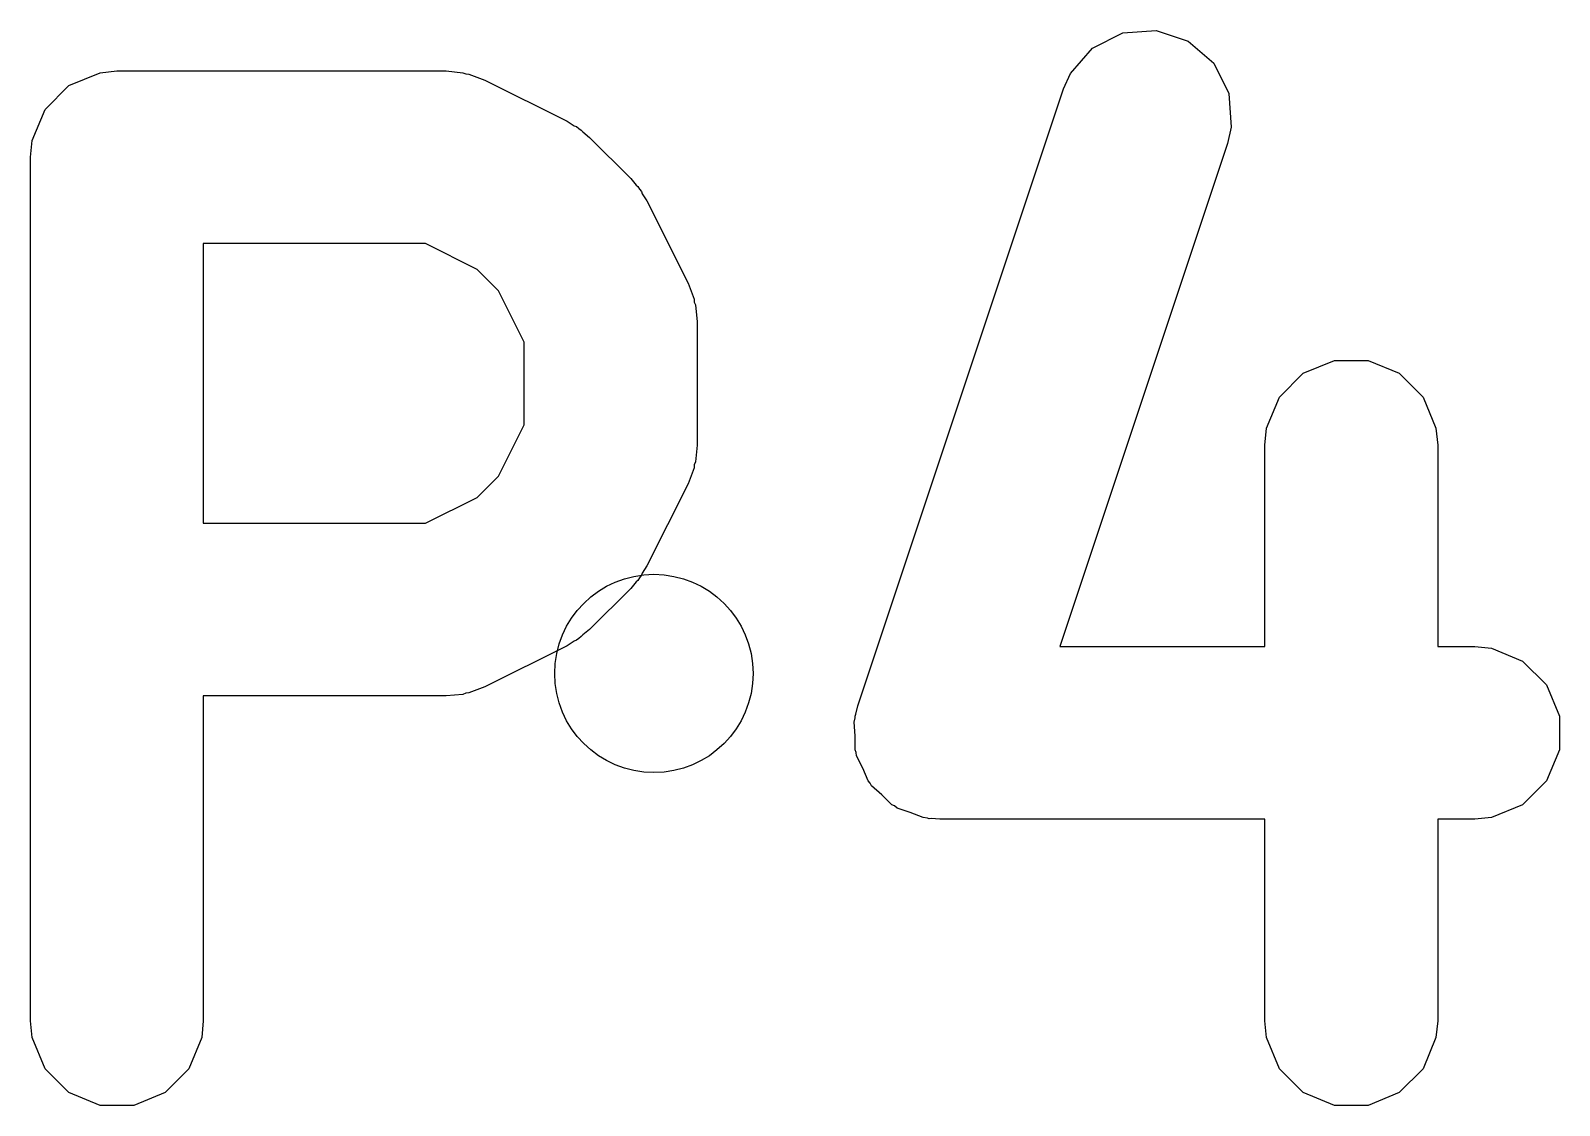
# Model space of a CAD drawing. Extents: x -4.27 to -3.21, y 5.41 to 6.94.
# Drawn here: x -3.4183 to -3.3121, y 6.745 to 6.8197 of the extents above; entities that cross this region are included whole.
import ezdxf

# ---------------------------------------------------------------- set-up
doc = ezdxf.new("R2010")
doc.units = 0
doc.header["$MEASUREMENT"] = 0
doc.layers.add('BLACK', color=7, linetype='CONTINUOUS')

msp = doc.modelspace()

# ---------------------------------------------------------------- linework, layer by layer
at = {"layer": 'BLACK', "linetype": 'CONTINUOUS'}
for p, q in [((-3.34454, 6.81846), (-3.34244, 6.81951)), ((-3.34244, 6.81951), (-3.34011, 6.81968)), ((-3.34011, 6.81968), (-3.33789, 6.81894)), ((-3.34607, 6.8167), (-3.34454, 6.81846)), ((-3.33789, 6.81894), (-3.33612, 6.8174)), ((-3.33612, 6.8174), (-3.33507, 6.81531)), ((-3.41562, 6.81586), (-3.41346, 6.81675)), ((-3.41346, 6.81675), (-3.41229, 6.81687)), ((-3.41229, 6.81687), (-3.38943, 6.81687)), ((-3.38943, 6.81687), (-3.38826, 6.81675)), ((-3.38826, 6.81675), (-3.38806, 6.81667)), ((-3.38806, 6.81667), (-3.38784, 6.81665)), ((-3.38784, 6.81665), (-3.38675, 6.81623)), ((-3.38675, 6.81623), (-3.38103, 6.81338)), ((-3.34655, 6.81562), (-3.34607, 6.8167)), ((-3.41727, 6.8142), (-3.41562, 6.81586)), ((-3.36083, 6.77276), (-3.34655, 6.81562)), ((-3.33507, 6.81531), (-3.3349, 6.81297)), ((-3.41817, 6.81204), (-3.41727, 6.8142)), ((-3.38103, 6.81338), (-3.38053, 6.81306)), ((-3.38053, 6.81306), (-3.38038, 6.813)), ((-3.38038, 6.813), (-3.38022, 6.81286)), ((-3.3349, 6.81297), (-3.33517, 6.81183)), ((-3.41829, 6.81087), (-3.41817, 6.81204)), ((-3.38022, 6.81286), (-3.38004, 6.81275)), ((-3.38004, 6.81275), (-3.37993, 6.81263)), ((-3.37993, 6.81263), (-3.37947, 6.81225)), ((-3.37947, 6.81225), (-3.37661, 6.8094)), ((-3.41829, 6.75087), (-3.41829, 6.81087)), ((-3.33517, 6.81183), (-3.34682, 6.77687)), ((-3.37661, 6.8094), (-3.37624, 6.80894)), ((-3.37624, 6.80894), (-3.37612, 6.80883)), ((-3.37612, 6.80883), (-3.376, 6.80865)), ((-3.376, 6.80865), (-3.37587, 6.80849)), ((-3.37587, 6.80849), (-3.37581, 6.80834)), ((-3.37581, 6.80834), (-3.37549, 6.80784)), ((-3.37549, 6.80784), (-3.37263, 6.80212)), ((-3.39085, 6.80487), (-3.40629, 6.80487)), ((-3.40629, 6.80487), (-3.40629, 6.78544)), ((-3.38727, 6.80308), (-3.39085, 6.80487)), ((-3.38579, 6.8016), (-3.38727, 6.80308)), ((-3.384, 6.79802), (-3.38579, 6.8016)), ((-3.37263, 6.80212), (-3.37221, 6.80102)), ((-3.37221, 6.80102), (-3.3722, 6.80081)), ((-3.3722, 6.80081), (-3.37212, 6.80061)), ((-3.37212, 6.80061), (-3.372, 6.79944)), ((-3.372, 6.79944), (-3.372, 6.79087)), ((-3.384, 6.79228), (-3.384, 6.79802)), ((-3.3299, 6.79586), (-3.32774, 6.79675)), ((-3.32774, 6.79675), (-3.3254, 6.79675)), ((-3.3254, 6.79675), (-3.32324, 6.79586)), ((-3.33156, 6.7942), (-3.3299, 6.79586)), ((-3.32324, 6.79586), (-3.32158, 6.7942)), ((-3.33246, 6.79204), (-3.33156, 6.7942)), ((-3.32158, 6.7942), (-3.32069, 6.79204)), ((-3.38579, 6.78871), (-3.384, 6.79228)), ((-3.33257, 6.79087), (-3.33246, 6.79204)), ((-3.32069, 6.79204), (-3.32057, 6.79087)), ((-3.372, 6.79087), (-3.37212, 6.7897)), ((-3.33257, 6.77687), (-3.33257, 6.79087)), ((-3.32057, 6.79087), (-3.32057, 6.77687)), ((-3.37212, 6.7897), (-3.3722, 6.7895)), ((-3.38727, 6.78723), (-3.38579, 6.78871)), ((-3.37221, 6.78928), (-3.37263, 6.78818)), ((-3.3722, 6.7895), (-3.37221, 6.78928)), ((-3.37263, 6.78818), (-3.37549, 6.78247)), ((-3.39085, 6.78544), (-3.38727, 6.78723)), ((-3.40629, 6.78544), (-3.39085, 6.78544)), ((-3.37549, 6.78247), (-3.37581, 6.78197)), ((-3.37624, 6.78137), (-3.37661, 6.78091)), ((-3.37612, 6.78147), (-3.37624, 6.78137)), ((-3.376, 6.78165), (-3.37612, 6.78147)), ((-3.37587, 6.78182), (-3.376, 6.78165)), ((-3.37581, 6.78197), (-3.37587, 6.78182)), ((-3.37661, 6.78091), (-3.37947, 6.77805)), ((-3.37947, 6.77805), (-3.37993, 6.77768)), ((-3.38103, 6.77693), (-3.38675, 6.77407)), ((-3.38053, 6.77725), (-3.38103, 6.77693)), ((-3.38038, 6.77731), (-3.38053, 6.77725)), ((-3.38022, 6.77744), (-3.38038, 6.77731)), ((-3.38004, 6.77756), (-3.38022, 6.77744)), ((-3.37993, 6.77768), (-3.38004, 6.77756)), ((-3.34682, 6.77687), (-3.33257, 6.77687)), ((-3.32057, 6.77687), (-3.318, 6.77687)), ((-3.318, 6.77687), (-3.31683, 6.77675)), ((-3.31683, 6.77675), (-3.31467, 6.77586)), ((-3.31467, 6.77586), (-3.31301, 6.7742)), ((-3.38675, 6.77407), (-3.38784, 6.77365)), ((-3.31301, 6.7742), (-3.31212, 6.77204)), ((-3.38943, 6.77344), (-3.40629, 6.77344)), ((-3.40629, 6.77344), (-3.40629, 6.75087)), ((-3.38826, 6.77355), (-3.38943, 6.77344)), ((-3.38806, 6.77364), (-3.38826, 6.77355)), ((-3.38784, 6.77365), (-3.38806, 6.77364)), ((-3.36097, 6.77218), (-3.36083, 6.77276)), ((-3.3611, 6.77162), (-3.36103, 6.77192)), ((-3.36103, 6.77066), (-3.3611, 6.77162)), ((-3.36103, 6.77204), (-3.36097, 6.77218)), ((-3.36103, 6.77192), (-3.36103, 6.77204)), ((-3.31212, 6.77204), (-3.31212, 6.7697)), ((-3.36103, 6.7697), (-3.36103, 6.77066)), ((-3.36095, 6.7695), (-3.36103, 6.7697)), ((-3.36093, 6.76928), (-3.36095, 6.7695)), ((-3.31212, 6.7697), (-3.31301, 6.76753)), ((-3.3605, 6.76842), (-3.36093, 6.76928)), ((-3.36013, 6.76753), (-3.3605, 6.76842)), ((-3.35998, 6.76738), (-3.36013, 6.76753)), ((-3.35988, 6.76719), (-3.35998, 6.76738)), ((-3.31301, 6.76753), (-3.31467, 6.76588)), ((-3.35916, 6.76656), (-3.35988, 6.76719)), ((-3.35848, 6.76588), (-3.35916, 6.76656)), ((-3.35828, 6.7658), (-3.35848, 6.76588)), ((-3.35811, 6.76565), (-3.35828, 6.7658)), ((-3.3572, 6.76535), (-3.35811, 6.76565)), ((-3.35631, 6.76498), (-3.3572, 6.76535)), ((-3.31467, 6.76588), (-3.31683, 6.76498)), ((-3.35601, 6.76495), (-3.35631, 6.76498)), ((-3.35589, 6.76491), (-3.35601, 6.76495)), ((-3.35574, 6.76493), (-3.35589, 6.76491)), ((-3.35514, 6.76487), (-3.35574, 6.76493)), ((-3.33257, 6.76487), (-3.35514, 6.76487)), ((-3.33257, 6.75087), (-3.33257, 6.76487)), ((-3.318, 6.76487), (-3.32057, 6.76487)), ((-3.32057, 6.76487), (-3.32057, 6.75087)), ((-3.31683, 6.76498), (-3.318, 6.76487)), ((-3.41817, 6.7497), (-3.41829, 6.75087)), ((-3.40629, 6.75087), (-3.4064, 6.7497)), ((-3.33246, 6.7497), (-3.33257, 6.75087)), ((-3.32057, 6.75087), (-3.32069, 6.7497)), ((-3.41727, 6.74753), (-3.41817, 6.7497)), ((-3.4064, 6.7497), (-3.4073, 6.74753)), ((-3.33156, 6.74753), (-3.33246, 6.7497)), ((-3.32069, 6.7497), (-3.32158, 6.74753)), ((-3.41562, 6.74588), (-3.41727, 6.74753)), ((-3.4073, 6.74753), (-3.40895, 6.74588)), ((-3.3299, 6.74588), (-3.33156, 6.74753)), ((-3.32158, 6.74753), (-3.32324, 6.74588)), ((-3.41346, 6.74498), (-3.41562, 6.74588)), ((-3.40895, 6.74588), (-3.41112, 6.74498)), ((-3.32774, 6.74498), (-3.3299, 6.74588)), ((-3.32324, 6.74588), (-3.3254, 6.74498)), ((-3.41112, 6.74498), (-3.41346, 6.74498)), ((-3.3254, 6.74498), (-3.32774, 6.74498))]:
    msp.add_line(p, q, dxfattribs=at)
at = {"layer": 'BLACK'}
msp.add_circle((-3.375, 6.775), 0.00689, dxfattribs=at)
msp.add_circle((-3.375, 6.775), 0.00689, dxfattribs=at)

doc.saveas('drawing.dxf')
